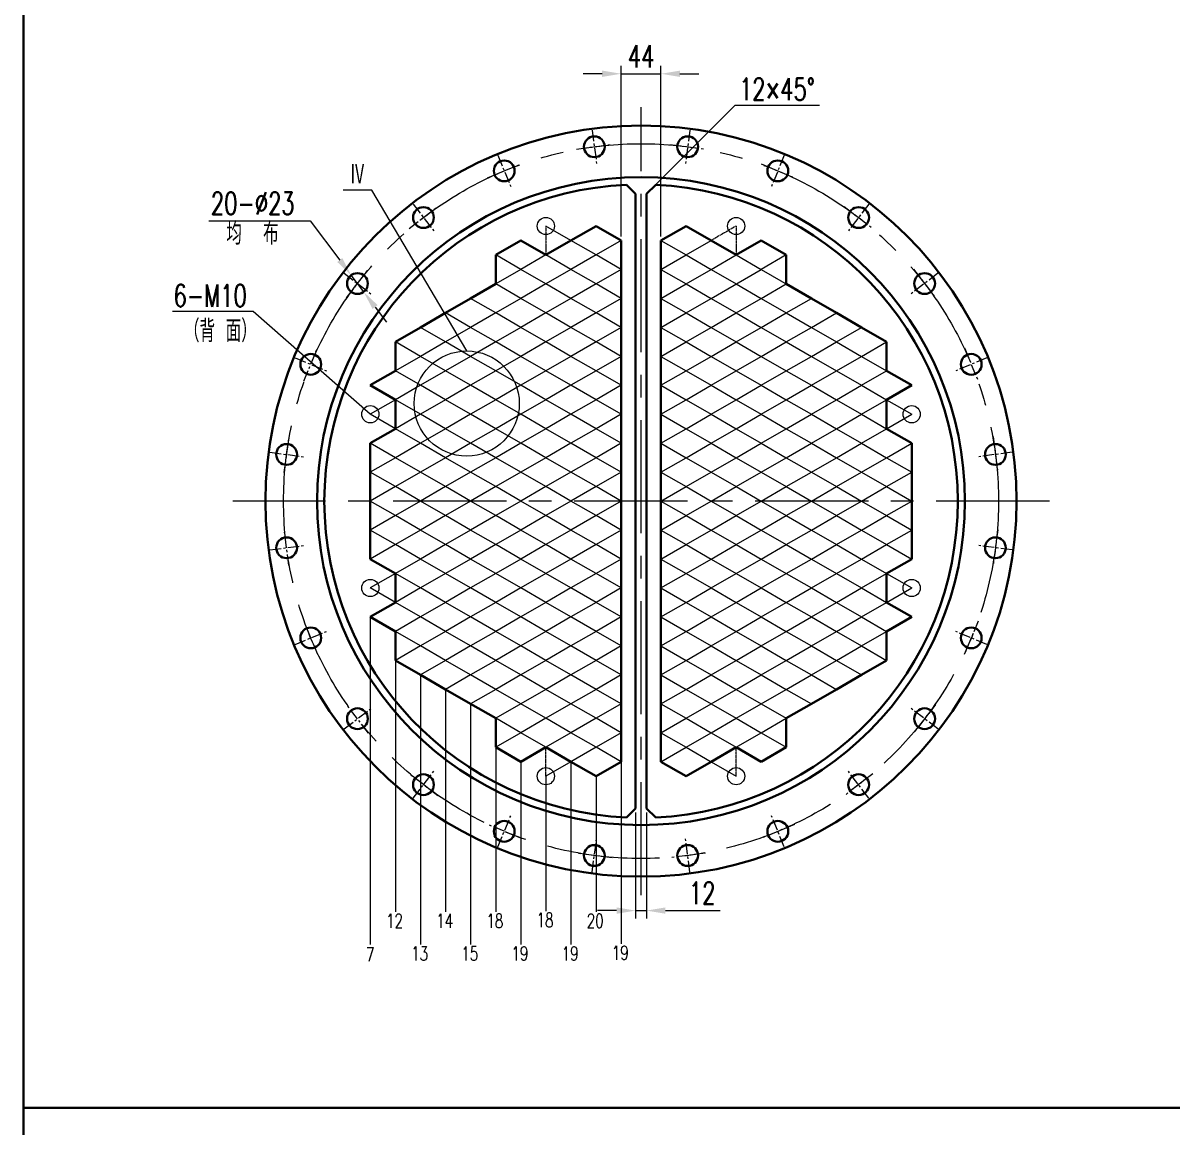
# Model space of a CAD drawing. Header units: millimetres. Extents: x -31412 to -3120, y -19513 to 5955.
# Drawn here: x -21657 to -20386, y -16835 to -15615 of the extents above; entities that cross this region are included whole.
import ezdxf
from ezdxf.enums import TextEntityAlignment as Align

# ---------------------------------------------------------------- set-up
doc = ezdxf.new("R2010")
doc.units = ezdxf.units.MM
doc.linetypes.add('CENTER', pattern=[2, 1.25, -0.25, 0.25, -0.25])
for name, color, linetype in [('CEN', 1, 'CENTER'), ('DIM', 4, 'Continuous'), ('THN', 1, 'Continuous')]:
    doc.layers.add(name, color=color, linetype=linetype)
for name, color, linetype, lineweight in [('文字层', 40, 'Continuous', 20), ('细线', 11, 'Continuous', 25), ('细线层', 11, 'Continuous', 25), ('边框+粗实线层', 2, 'Continuous', 40)]:
    doc.layers.add(name, color=color, linetype=linetype, lineweight=lineweight)
doc.styles.add('hztxt-0.8', font='romans.shx', dxfattribs={"width": 0.7, "bigfont": 'hztxt.shx'})
doc.dimstyles.new('装配图', dxfattribs={"dimscale": 7, "dimtxt": 3.5, "dimasz": 3, "dimexe": 1.25, "dimexo": 0.625, "dimgap": 1, "dimtad": 1, "dimdsep": 46, "dimtxsty": 'hztxt-0.8', "dimcen": 2.5, "dimadec": 0, "dimazin": 0, "dimtfac": 1, "dimtmove": 0, "dimatfit": 3, "dimfxl": 0, "dimarcsym": 0})

# ---------------------------------------------------------------- blocks, each defined once
blk = doc.blocks.new('*D114')
at = {"layer": 'Defpoints', "color": 0}
for p in [(-20979.7, -16483.2), (-20967.7, -16483.2), (-20967.7, -16596.1)]:
    blk.add_point(p, dxfattribs=at)
at = {"layer": '细线层', "color": 0, "lineweight": -2}
for p, q in [((-20979.7, -16487.6), (-20979.7, -16604.8)), ((-20967.7, -16487.6), (-20967.7, -16604.8)), ((-21000.7, -16596.1), (-21021.7, -16596.1)), ((-20979.7, -16596.1), (-20967.7, -16596.1)), ((-20946.7, -16596.1), (-20886.4, -16596.1))]:
    blk.add_line(p, q, dxfattribs=at)
at = {"layer": '细线层', "color": 0}
for points in [[(-21000.7, -16592.6), (-21000.7, -16599.6), (-20979.7, -16596.1)], [(-20946.7, -16592.6), (-20946.7, -16599.6), (-20967.7, -16596.1)]]:
    blk.add_solid(points, dxfattribs=at)
at = {"layer": '细线层', "color": 0, "insert": (-20906.1, -16576.8), "char_height": 24.5, "attachment_point": 5, "style": 'hztxt-0.8'}
blk.add_mtext('12', dxfattribs=at)
blk = doc.blocks.new('*D115')
at = {"layer": 'Defpoints', "color": 0}
for p in [(-20951.7, -15671.3), (-20995.7, -15855.6), (-20951.7, -15855.6)]:
    blk.add_point(p, dxfattribs=at)
at = {"layer": '细线层', "color": 0, "lineweight": -2}
for p, q in [((-20995.7, -15851.2), (-20995.7, -15662.6)), ((-20951.7, -15851.2), (-20951.7, -15662.6)), ((-21016.7, -15671.3), (-21037.7, -15671.3)), ((-20995.7, -15671.3), (-20951.7, -15671.3)), ((-20930.7, -15671.3), (-20909.7, -15671.3))]:
    blk.add_line(p, q, dxfattribs=at)
at = {"layer": '细线层', "color": 0}
for points in [[(-21016.7, -15667.8), (-21016.7, -15674.8), (-20995.7, -15671.3)], [(-20930.7, -15667.8), (-20930.7, -15674.8), (-20951.7, -15671.3)]]:
    blk.add_solid(points, dxfattribs=at)
at = {"layer": '细线层', "color": 0, "insert": (-20973.7, -15652.1), "char_height": 24.5, "attachment_point": 5, "style": 'hztxt-0.8'}
blk.add_mtext('44', dxfattribs=at)
blk = doc.blocks.new('*D116')
at = {"layer": 'Defpoints', "color": 0}
for p in [(-21294, -15893.9), (-21280.2, -15912.3)]:
    blk.add_point(p, dxfattribs=at)
at = {"layer": '细线层', "color": 0, "lineweight": -2}
for p, q in [((-21451.4, -15833.8), (-21339.3, -15833.8)), ((-21339.3, -15833.8), (-21306.6, -15877.2)), ((-21280.2, -15912.3), (-21294, -15893.9)), ((-21267.6, -15929.1), (-21254.9, -15945.9))]:
    blk.add_line(p, q, dxfattribs=at)
at = {"layer": '细线层', "color": 0}
for points in [[(-21303.8, -15875), (-21309.4, -15879.3), (-21294, -15893.9)], [(-21264.8, -15927), (-21270.4, -15931.2), (-21280.2, -15912.3)]]:
    blk.add_solid(points, dxfattribs=at)
at = {"layer": '细线层', "color": 0, "insert": (-21402.8, -15814.5), "char_height": 24.5, "attachment_point": 5, "style": 'hztxt-0.8'}
blk.add_mtext('20-∅23', dxfattribs=at)

msp = doc.modelspace()

# ---------------------------------------------------------------- linework, layer by layer
at = {"layer": 'CEN', "ltscale": 100}
for p, q in [((-20973.729, -16579.028), (-20973.729, -15708.138)), ((-20522.521, -16143.583), (-21424.938, -16143.583))]:
    msp.add_line(p, q, dxfattribs=at)
at = {"layer": 'CEN', "ltscale": 10}
for p, q in [((-21027.719, -15733.494), (-21022.856, -15770.431)), ((-20919.74, -15733.494), (-20924.603, -15770.431)), ((-21045.051, -15754.564), (-21005.523, -15749.361)), ((-20941.935, -15749.361), (-20902.408, -15754.564)), ((-21132.018, -15761.441), (-21117.761, -15795.861)), ((-20815.441, -15761.441), (-20829.698, -15795.861)), ((-21143.306, -15786.279), (-21106.472, -15771.022)), ((-20840.986, -15771.022), (-20804.153, -15786.279)), ((-21230.005, -15842.344), (-21198.375, -15818.074)), ((-21225.53, -15815.43), (-21202.85, -15844.987)), ((-20749.083, -15818.074), (-20717.454, -15842.344)), ((-20721.928, -15815.43), (-20744.609, -15844.987)), ((-21301.882, -15891.782), (-21272.325, -15914.463)), ((-21299.239, -15918.937), (-21274.969, -15887.308)), ((-20645.576, -15891.782), (-20675.133, -15914.463)), ((-20672.49, -15887.308), (-20648.22, -15918.937)), ((-21346.29, -16010.84), (-21331.033, -15974.007)), ((-20616.425, -15974.007), (-20601.168, -16010.84)), ((-21355.872, -15985.295), (-21321.452, -15999.552)), ((-20591.587, -15985.295), (-20626.007, -15999.552)), ((-21367.952, -16111.789), (-21362.748, -16072.262)), ((-20584.71, -16072.262), (-20579.507, -16111.789)), ((-21383.819, -16089.594), (-21346.881, -16094.457)), ((-20563.64, -16089.594), (-20600.577, -16094.457)), ((-21362.748, -16214.905), (-21367.952, -16175.378)), ((-20579.507, -16175.378), (-20584.71, -16214.905)), ((-21383.819, -16197.573), (-21346.881, -16192.71)), ((-20563.64, -16197.573), (-20600.577, -16192.71)), ((-21331.033, -16313.16), (-21346.29, -16276.326)), ((-20601.168, -16276.326), (-20616.425, -16313.16)), ((-21355.872, -16301.872), (-21321.452, -16287.615)), ((-20591.587, -16301.872), (-20626.007, -16287.615)), ((-21301.882, -16395.384), (-21272.325, -16372.704)), ((-21274.969, -16399.859), (-21299.239, -16368.229)), ((-20645.576, -16395.384), (-20675.133, -16372.704)), ((-20648.22, -16368.229), (-20672.49, -16399.859)), ((-21225.53, -16471.736), (-21202.85, -16442.179)), ((-20721.928, -16471.736), (-20744.609, -16442.179)), ((-21198.375, -16469.093), (-21230.005, -16444.823)), ((-20717.454, -16444.823), (-20749.083, -16469.093)), ((-21132.018, -16525.726), (-21117.761, -16491.306)), ((-20815.441, -16525.726), (-20829.698, -16491.306)), ((-21106.472, -16516.144), (-21143.306, -16500.887)), ((-20804.153, -16500.887), (-20840.986, -16516.144)), ((-21027.719, -16553.673), (-21022.856, -16516.735)), ((-20919.74, -16553.673), (-20924.603, -16516.735)), ((-21005.523, -16537.806), (-21045.051, -16532.602)), ((-20902.408, -16532.602), (-20941.935, -16537.806))]:
    msp.add_line(p, q, dxfattribs=at)
at = {"layer": 'CEN'}
for p, q in [((-21078.868, -15839.583), (-21078.868, -15871.583)), ((-20868.591, -15839.583), (-20896.304, -15855.583)), ((-20868.591, -15839.583), (-20868.591, -15871.583)), ((-21078.868, -16447.583), (-21078.868, -16415.583)), ((-20868.591, -16447.583), (-20868.591, -16415.583))]:
    msp.add_line(p, q, dxfattribs=at)
at = {"layer": 'CEN', "ltscale": 100}
msp.add_circle((-20973.729, -16143.583), 395, dxfattribs=at)
at = {"layer": 'DIM'}
for p, q in [((-21272.857, -16271.583), (-21272.857, -16633.519)), ((-21245.145, -16319.583), (-21245.145, -16597.512)), ((-21217.432, -16335.583), (-21217.432, -16633.519)), ((-21189.719, -16351.583), (-21189.719, -16597.512)), ((-21162.006, -16367.583), (-21162.006, -16633.519)), ((-21134.293, -16415.583), (-21134.293, -16597.512)), ((-20995.729, -16425.356), (-20995.729, -16632.816)), ((-21106.58, -16431.583), (-21106.58, -16633.519)), ((-21051.155, -16431.583), (-21051.155, -16633.519)), ((-21078.868, -16447.583), (-21078.868, -16596.566)), ((-21023.442, -16447.583), (-21023.442, -16597.512))]:
    msp.add_line(p, q, dxfattribs=at)
at = {"layer": 'THN'}
for p, q in [((-21051.155, -15855.583), (-21078.868, -15839.583)), ((-21078.868, -15871.583), (-21106.58, -15855.583)), ((-21051.155, -15855.583), (-21078.868, -15871.583)), ((-21023.442, -15871.583), (-21051.155, -15855.583)), ((-20995.729, -15855.583), (-21023.442, -15871.583)), ((-20951.729, -15855.583), (-20924.016, -15871.583)), ((-20924.016, -15871.583), (-20896.304, -15855.583)), ((-20896.304, -15855.583), (-20868.591, -15871.583)), ((-20868.591, -15871.583), (-20840.878, -15855.583)), ((-21106.58, -15887.583), (-21134.293, -15871.583)), ((-21078.868, -15871.583), (-21106.58, -15887.583)), ((-21051.155, -15887.583), (-21078.868, -15871.583)), ((-21023.442, -15871.583), (-21051.155, -15887.583)), ((-20995.729, -15887.583), (-21023.442, -15871.583)), ((-20951.729, -15887.583), (-20924.016, -15871.583)), ((-20924.016, -15871.583), (-20896.304, -15887.583)), ((-20896.304, -15887.583), (-20868.591, -15871.583)), ((-20868.591, -15871.583), (-20840.878, -15887.583)), ((-20813.165, -15871.583), (-20840.878, -15887.583)), ((-21106.58, -15887.583), (-21134.293, -15903.583)), ((-21078.868, -15903.583), (-21106.58, -15887.583)), ((-21051.155, -15887.583), (-21078.868, -15903.583)), ((-21023.442, -15903.583), (-21051.155, -15887.583)), ((-20995.729, -15887.583), (-21023.442, -15903.583)), ((-20951.729, -15887.583), (-20924.016, -15903.583)), ((-20924.016, -15903.583), (-20896.304, -15887.583)), ((-20896.304, -15919.583), (-20840.878, -15887.583)), ((-20896.304, -15887.583), (-20868.591, -15903.583)), ((-20840.878, -15887.583), (-20785.452, -15919.583)), ((-21134.293, -15903.583), (-21162.006, -15919.583)), ((-21106.58, -15919.583), (-21134.293, -15903.583)), ((-21078.868, -15903.583), (-21106.58, -15919.583)), ((-21051.155, -15919.583), (-21078.868, -15903.583)), ((-21023.442, -15903.583), (-21051.155, -15919.583)), ((-20995.729, -15919.583), (-21023.442, -15903.583)), ((-20951.729, -15919.583), (-20924.016, -15903.583)), ((-20924.016, -15903.583), (-20896.304, -15919.583)), ((-20868.591, -15903.583), (-20840.878, -15919.583)), ((-20840.878, -15919.583), (-20813.165, -15903.583)), ((-21134.293, -15935.583), (-21162.006, -15919.583)), ((-21106.58, -15919.583), (-21134.293, -15935.583)), ((-21078.868, -15935.583), (-21106.58, -15919.583)), ((-21051.155, -15919.583), (-21078.868, -15935.583)), ((-21023.442, -15935.583), (-21051.155, -15919.583)), ((-20995.729, -15919.583), (-21023.442, -15935.583)), ((-20951.729, -15919.583), (-20924.016, -15935.583)), ((-20924.016, -15935.583), (-20896.304, -15919.583)), ((-20896.304, -15919.583), (-20868.591, -15935.583)), ((-20868.591, -15935.583), (-20840.878, -15919.583)), ((-20840.878, -15919.583), (-20813.165, -15935.583)), ((-20813.165, -15935.583), (-20785.452, -15919.583)), ((-21162.006, -15951.583), (-21189.719, -15935.583)), ((-21134.293, -15935.583), (-21162.006, -15951.583)), ((-21106.58, -15951.583), (-21134.293, -15935.583)), ((-21078.868, -15935.583), (-21106.58, -15951.583)), ((-21051.155, -15951.583), (-21078.868, -15935.583)), ((-21023.442, -15935.583), (-21051.155, -15951.583)), ((-20995.729, -15951.583), (-21023.442, -15935.583)), ((-20951.729, -15951.583), (-20924.016, -15935.583)), ((-20924.016, -15935.583), (-20896.304, -15951.583)), ((-20896.304, -15951.583), (-20868.591, -15935.583)), ((-20868.591, -15935.583), (-20840.878, -15951.583)), ((-20840.878, -15951.583), (-20813.165, -15935.583)), ((-20813.165, -15935.583), (-20785.452, -15951.583)), ((-20785.452, -15951.583), (-20757.74, -15935.583)), ((-21189.719, -15967.583), (-21217.432, -15951.583)), ((-21162.006, -15951.583), (-21189.719, -15967.583)), ((-21134.293, -15967.583), (-21162.006, -15951.583)), ((-21106.58, -15951.583), (-21134.293, -15967.583)), ((-21078.868, -15967.583), (-21106.58, -15951.583)), ((-21051.155, -15951.583), (-21078.868, -15967.583)), ((-21023.442, -15967.583), (-21051.155, -15951.583)), ((-20995.729, -15951.583), (-21023.442, -15967.583)), ((-20951.729, -15951.583), (-20924.016, -15967.583)), ((-20924.016, -15967.583), (-20896.304, -15951.583)), ((-20896.304, -15951.583), (-20868.591, -15967.583)), ((-20868.591, -15967.583), (-20840.878, -15951.583)), ((-20840.878, -15951.583), (-20813.165, -15967.583)), ((-20813.165, -15967.583), (-20785.452, -15951.583)), ((-20785.452, -15951.583), (-20757.74, -15967.583)), ((-20757.74, -15967.583), (-20730.027, -15951.583)), ((-21217.432, -15983.583), (-21245.145, -15967.583)), ((-21189.719, -15967.583), (-21217.432, -15983.583)), ((-21162.006, -15983.583), (-21189.719, -15967.583)), ((-21134.293, -15967.583), (-21162.006, -15983.583)), ((-21106.58, -15983.583), (-21134.293, -15967.583)), ((-21078.868, -15967.583), (-21106.58, -15983.583)), ((-21051.155, -15983.583), (-21078.868, -15967.583)), ((-21023.442, -15967.583), (-21051.155, -15983.583)), ((-20995.729, -15983.583), (-21023.442, -15967.583)), ((-20951.729, -15983.583), (-20924.016, -15967.583)), ((-20924.016, -15967.583), (-20896.304, -15983.583)), ((-20896.304, -15983.583), (-20868.591, -15967.583)), ((-20868.591, -15967.583), (-20840.878, -15983.583)), ((-20840.878, -15983.583), (-20813.165, -15967.583)), ((-20813.165, -15967.583), (-20785.452, -15983.583)), ((-20785.452, -15983.583), (-20757.74, -15967.583)), ((-20757.74, -15967.583), (-20730.027, -15983.583)), ((-20730.027, -15983.583), (-20702.314, -15967.583)), ((-21217.432, -15983.583), (-21245.145, -15999.583)), ((-21189.719, -15999.583), (-21217.432, -15983.583)), ((-21162.006, -15983.583), (-21189.719, -15999.583)), ((-21134.293, -15999.583), (-21162.006, -15983.583)), ((-21106.58, -15983.583), (-21134.293, -15999.583)), ((-21078.868, -15999.583), (-21106.58, -15983.583)), ((-21051.155, -15983.583), (-21078.868, -15999.583)), ((-21023.442, -15999.583), (-21051.155, -15983.583)), ((-20995.729, -15983.583), (-21023.442, -15999.583)), ((-20951.729, -15983.583), (-20924.016, -15999.583)), ((-20924.016, -15999.583), (-20896.304, -15983.583)), ((-20896.304, -15983.583), (-20868.591, -15999.583)), ((-20868.591, -15999.583), (-20840.878, -15983.583)), ((-20840.878, -15983.583), (-20813.165, -15999.583)), ((-20813.165, -15999.583), (-20785.452, -15983.583)), ((-20785.452, -15983.583), (-20757.74, -15999.583)), ((-20757.74, -15999.583), (-20730.027, -15983.583)), ((-20730.027, -15983.583), (-20702.314, -15999.583)), ((-21217.432, -16015.583), (-21245.145, -15999.583)), ((-21189.719, -15999.583), (-21217.432, -16015.583)), ((-21162.006, -16015.583), (-21189.719, -15999.583)), ((-21134.293, -15999.583), (-21162.006, -16015.583)), ((-21106.58, -16015.583), (-21134.293, -15999.583)), ((-21078.868, -15999.583), (-21106.58, -16015.583)), ((-21051.155, -16015.583), (-21078.868, -15999.583)), ((-21023.442, -15999.583), (-21051.155, -16015.583)), ((-20995.729, -16015.583), (-21023.442, -15999.583)), ((-20951.729, -16015.583), (-20924.016, -15999.583)), ((-20924.016, -15999.583), (-20896.304, -16015.583)), ((-20896.304, -16015.583), (-20868.591, -15999.583)), ((-20868.591, -15999.583), (-20840.878, -16015.583)), ((-20840.878, -16015.583), (-20813.165, -15999.583)), ((-20813.165, -15999.583), (-20785.452, -16015.583)), ((-20785.452, -16015.583), (-20757.74, -15999.583)), ((-20757.74, -15999.583), (-20730.027, -16015.583)), ((-20730.027, -16015.583), (-20702.314, -15999.583)), ((-21217.432, -16015.583), (-21245.145, -16031.583)), ((-21189.719, -16031.583), (-21217.432, -16015.583)), ((-21162.006, -16015.583), (-21189.719, -16031.583)), ((-21134.293, -16031.583), (-21162.006, -16015.583)), ((-21106.58, -16015.583), (-21134.293, -16031.583)), ((-21078.868, -16031.583), (-21106.58, -16015.583)), ((-21051.155, -16015.583), (-21078.868, -16031.583)), ((-21023.442, -16031.583), (-21051.155, -16015.583)), ((-20995.729, -16015.583), (-21023.442, -16031.583)), ((-20951.729, -16015.583), (-20924.016, -16031.583)), ((-20924.016, -16031.583), (-20896.304, -16015.583)), ((-20896.304, -16015.583), (-20868.591, -16031.583)), ((-20868.591, -16031.583), (-20840.878, -16015.583)), ((-20840.878, -16015.583), (-20813.165, -16031.583)), ((-20813.165, -16031.583), (-20785.452, -16015.583)), ((-20785.452, -16015.583), (-20757.74, -16031.583)), ((-20757.74, -16031.583), (-20730.027, -16015.583)), ((-20730.027, -16015.583), (-20702.314, -16031.583)), ((-21245.145, -16031.583), (-21272.857, -16047.583)), ((-21217.432, -16047.583), (-21245.145, -16031.583)), ((-21189.719, -16031.583), (-21217.432, -16047.583)), ((-21162.006, -16047.583), (-21189.719, -16031.583)), ((-21134.293, -16031.583), (-21162.006, -16047.583)), ((-21106.58, -16047.583), (-21134.293, -16031.583)), ((-21078.868, -16031.583), (-21106.58, -16047.583)), ((-21051.155, -16047.583), (-21078.868, -16031.583)), ((-21023.442, -16031.583), (-21051.155, -16047.583)), ((-20995.729, -16047.583), (-21023.442, -16031.583)), ((-20951.729, -16047.583), (-20924.016, -16031.583)), ((-20924.016, -16031.583), (-20896.304, -16047.583)), ((-20896.304, -16047.583), (-20868.591, -16031.583)), ((-20868.591, -16031.583), (-20840.878, -16047.583)), ((-20840.878, -16047.583), (-20813.165, -16031.583)), ((-20813.165, -16031.583), (-20785.452, -16047.583)), ((-20785.452, -16047.583), (-20757.74, -16031.583)), ((-20757.74, -16031.583), (-20730.027, -16047.583)), ((-20730.027, -16047.583), (-20702.314, -16031.583)), ((-20702.314, -16031.583), (-20674.601, -16047.583)), ((-21245.145, -16063.583), (-21272.857, -16047.583)), ((-21217.432, -16047.583), (-21245.145, -16063.583)), ((-21189.719, -16063.583), (-21217.432, -16047.583)), ((-21162.006, -16047.583), (-21189.719, -16063.583)), ((-21134.293, -16063.583), (-21162.006, -16047.583)), ((-21106.58, -16047.583), (-21134.293, -16063.583)), ((-21078.868, -16063.583), (-21106.58, -16047.583)), ((-21051.155, -16047.583), (-21078.868, -16063.583)), ((-21023.442, -16063.583), (-21051.155, -16047.583)), ((-20995.729, -16047.583), (-21023.442, -16063.583)), ((-20951.729, -16047.583), (-20924.016, -16063.583)), ((-20924.016, -16063.583), (-20896.304, -16047.583)), ((-20896.304, -16047.583), (-20868.591, -16063.583)), ((-20868.591, -16063.583), (-20840.878, -16047.583)), ((-20840.878, -16047.583), (-20813.165, -16063.583)), ((-20813.165, -16063.583), (-20785.452, -16047.583)), ((-20785.452, -16047.583), (-20757.74, -16063.583)), ((-20757.74, -16063.583), (-20730.027, -16047.583)), ((-20730.027, -16047.583), (-20702.314, -16063.583)), ((-20702.314, -16063.583), (-20674.601, -16047.583)), ((-21217.432, -16079.583), (-21245.145, -16063.583)), ((-21189.719, -16063.583), (-21217.432, -16079.583)), ((-21162.006, -16079.583), (-21189.719, -16063.583)), ((-21134.293, -16063.583), (-21162.006, -16079.583)), ((-21106.58, -16079.583), (-21134.293, -16063.583)), ((-21078.868, -16063.583), (-21106.58, -16079.583)), ((-21051.155, -16079.583), (-21078.868, -16063.583)), ((-21023.442, -16063.583), (-21051.155, -16079.583)), ((-20995.729, -16079.583), (-21023.442, -16063.583)), ((-20951.729, -16079.583), (-20924.016, -16063.583)), ((-20924.016, -16063.583), (-20896.304, -16079.583)), ((-20896.304, -16079.583), (-20868.591, -16063.583)), ((-20868.591, -16063.583), (-20840.878, -16079.583)), ((-20840.878, -16079.583), (-20813.165, -16063.583)), ((-20813.165, -16063.583), (-20785.452, -16079.583)), ((-20785.452, -16079.583), (-20757.74, -16063.583)), ((-20757.74, -16063.583), (-20730.027, -16079.583)), ((-20730.027, -16079.583), (-20702.314, -16063.583)), ((-21245.145, -16095.583), (-21272.857, -16079.583)), ((-21217.432, -16079.583), (-21245.145, -16095.583)), ((-21189.719, -16095.583), (-21217.432, -16079.583)), ((-21162.006, -16079.583), (-21189.719, -16095.583)), ((-21134.293, -16095.583), (-21162.006, -16079.583)), ((-21106.58, -16079.583), (-21134.293, -16095.583)), ((-21078.868, -16095.583), (-21106.58, -16079.583)), ((-21051.155, -16079.583), (-21078.868, -16095.583)), ((-21023.442, -16095.583), (-21051.155, -16079.583)), ((-20995.729, -16079.583), (-21023.442, -16095.583)), ((-20951.729, -16079.583), (-20924.016, -16095.583)), ((-20924.016, -16095.583), (-20896.304, -16079.583)), ((-20896.304, -16079.583), (-20868.591, -16095.583)), ((-20868.591, -16095.583), (-20840.878, -16079.583)), ((-20840.878, -16079.583), (-20813.165, -16095.583)), ((-20813.165, -16095.583), (-20785.452, -16079.583)), ((-20785.452, -16079.583), (-20757.74, -16095.583)), ((-20757.74, -16095.583), (-20730.027, -16079.583)), ((-20730.027, -16079.583), (-20702.314, -16095.583)), ((-20702.314, -16095.583), (-20674.601, -16079.583)), ((-21245.145, -16095.583), (-21272.857, -16111.583)), ((-21217.432, -16111.583), (-21245.145, -16095.583)), ((-21189.719, -16095.583), (-21217.432, -16111.583)), ((-21162.006, -16111.583), (-21189.719, -16095.583)), ((-21134.293, -16095.583), (-21162.006, -16111.583)), ((-21106.58, -16111.583), (-21134.293, -16095.583)), ((-21078.868, -16095.583), (-21106.58, -16111.583)), ((-21051.155, -16111.583), (-21078.868, -16095.583)), ((-21023.442, -16095.583), (-21051.155, -16111.583)), ((-20995.729, -16111.583), (-21023.442, -16095.583)), ((-20951.729, -16111.583), (-20924.016, -16095.583)), ((-20924.016, -16095.583), (-20896.304, -16111.583)), ((-20896.304, -16111.583), (-20868.591, -16095.583)), ((-20868.591, -16095.583), (-20840.878, -16111.583)), ((-20840.878, -16111.583), (-20813.165, -16095.583)), ((-20813.165, -16095.583), (-20785.452, -16111.583)), ((-20785.452, -16111.583), (-20757.74, -16095.583)), ((-20757.74, -16095.583), (-20730.027, -16111.583)), ((-20730.027, -16111.583), (-20702.314, -16095.583)), ((-20702.314, -16095.583), (-20674.601, -16111.583)), ((-21245.145, -16127.583), (-21272.857, -16111.583)), ((-21217.432, -16111.583), (-21245.145, -16127.583)), ((-21189.719, -16127.583), (-21217.432, -16111.583)), ((-21162.006, -16111.583), (-21189.719, -16127.583)), ((-21134.293, -16127.583), (-21162.006, -16111.583)), ((-21106.58, -16111.583), (-21134.293, -16127.583)), ((-21078.868, -16127.583), (-21106.58, -16111.583)), ((-21051.155, -16111.583), (-21078.868, -16127.583)), ((-21023.442, -16127.583), (-21051.155, -16111.583)), ((-20995.729, -16111.583), (-21023.442, -16127.583)), ((-20951.729, -16111.583), (-20924.016, -16127.583)), ((-20924.016, -16127.583), (-20896.304, -16111.583)), ((-20896.304, -16111.583), (-20868.591, -16127.583)), ((-20868.591, -16127.583), (-20840.878, -16111.583)), ((-20840.878, -16111.583), (-20813.165, -16127.583)), ((-20813.165, -16127.583), (-20785.452, -16111.583)), ((-20785.452, -16111.583), (-20757.74, -16127.583)), ((-20757.74, -16127.583), (-20730.027, -16111.583)), ((-20730.027, -16111.583), (-20702.314, -16127.583)), ((-20702.314, -16127.583), (-20674.601, -16111.583)), ((-21245.145, -16127.583), (-21272.857, -16143.583)), ((-21217.432, -16143.583), (-21245.145, -16127.583)), ((-21189.719, -16127.583), (-21217.432, -16143.583)), ((-21162.006, -16143.583), (-21189.719, -16127.583)), ((-21134.293, -16127.583), (-21162.006, -16143.583)), ((-21106.58, -16143.583), (-21134.293, -16127.583)), ((-21078.868, -16127.583), (-21106.58, -16143.583)), ((-21051.155, -16143.583), (-21078.868, -16127.583)), ((-21023.442, -16127.583), (-21051.155, -16143.583)), ((-20995.729, -16143.583), (-21023.442, -16127.583)), ((-20951.729, -16143.583), (-20924.016, -16127.583)), ((-20924.016, -16127.583), (-20896.304, -16143.583)), ((-20896.304, -16143.583), (-20868.591, -16127.583)), ((-20868.591, -16127.583), (-20840.878, -16143.583)), ((-20840.878, -16143.583), (-20813.165, -16127.583)), ((-20813.165, -16127.583), (-20785.452, -16143.583)), ((-20785.452, -16143.583), (-20757.74, -16127.583)), ((-20757.74, -16127.583), (-20730.027, -16143.583)), ((-20730.027, -16143.583), (-20702.314, -16127.583)), ((-20702.314, -16127.583), (-20674.601, -16143.583)), ((-21245.145, -16159.583), (-21272.857, -16143.583)), ((-21217.432, -16143.583), (-21245.145, -16159.583)), ((-21189.719, -16159.583), (-21217.432, -16143.583)), ((-21162.006, -16143.583), (-21189.719, -16159.583)), ((-21134.293, -16159.583), (-21162.006, -16143.583)), ((-21106.58, -16143.583), (-21134.293, -16159.583)), ((-21078.868, -16159.583), (-21106.58, -16143.583)), ((-21051.155, -16143.583), (-21078.868, -16159.583)), ((-21023.442, -16159.583), (-21051.155, -16143.583)), ((-20995.729, -16143.583), (-21023.442, -16159.583)), ((-20951.729, -16143.583), (-20924.016, -16159.583)), ((-20924.016, -16159.583), (-20896.304, -16143.583)), ((-20896.304, -16143.583), (-20868.591, -16159.583)), ((-20868.591, -16159.583), (-20840.878, -16143.583)), ((-20840.878, -16143.583), (-20813.165, -16159.583)), ((-20813.165, -16159.583), (-20785.452, -16143.583)), ((-20785.452, -16143.583), (-20757.74, -16159.583)), ((-20757.74, -16159.583), (-20730.027, -16143.583)), ((-20730.027, -16143.583), (-20702.314, -16159.583)), ((-20702.314, -16159.583), (-20674.601, -16143.583)), ((-21245.145, -16159.583), (-21272.857, -16175.583)), ((-21217.432, -16175.583), (-21245.145, -16159.583)), ((-21189.719, -16159.583), (-21217.432, -16175.583)), ((-21162.006, -16175.583), (-21189.719, -16159.583)), ((-21134.293, -16159.583), (-21162.006, -16175.583)), ((-21106.58, -16175.583), (-21134.293, -16159.583)), ((-21078.868, -16159.583), (-21106.58, -16175.583)), ((-21051.155, -16175.583), (-21078.868, -16159.583)), ((-21023.442, -16159.583), (-21051.155, -16175.583)), ((-20995.729, -16175.583), (-21023.442, -16159.583)), ((-20951.729, -16175.583), (-20924.016, -16159.583)), ((-20924.016, -16159.583), (-20896.304, -16175.583)), ((-20896.304, -16175.583), (-20868.591, -16159.583)), ((-20868.591, -16159.583), (-20840.878, -16175.583)), ((-20840.878, -16175.583), (-20813.165, -16159.583)), ((-20813.165, -16159.583), (-20785.452, -16175.583)), ((-20785.452, -16175.583), (-20757.74, -16159.583)), ((-20757.74, -16159.583), (-20730.027, -16175.583)), ((-20730.027, -16175.583), (-20702.314, -16159.583)), ((-20702.314, -16159.583), (-20674.601, -16175.583)), ((-21245.145, -16191.583), (-21272.857, -16175.583)), ((-21217.432, -16175.583), (-21245.145, -16191.583)), ((-21189.719, -16191.583), (-21217.432, -16175.583)), ((-21162.006, -16175.583), (-21189.719, -16191.583)), ((-21134.293, -16191.583), (-21162.006, -16175.583)), ((-21106.58, -16175.583), (-21134.293, -16191.583)), ((-21078.868, -16191.583), (-21106.58, -16175.583)), ((-21051.155, -16175.583), (-21078.868, -16191.583)), ((-21023.442, -16191.583), (-21051.155, -16175.583)), ((-20995.729, -16175.583), (-21023.442, -16191.583)), ((-20951.729, -16175.583), (-20924.016, -16191.583)), ((-20924.016, -16191.583), (-20896.304, -16175.583)), ((-20896.304, -16175.583), (-20868.591, -16191.583)), ((-20868.591, -16191.583), (-20840.878, -16175.583)), ((-20840.878, -16175.583), (-20813.165, -16191.583)), ((-20813.165, -16191.583), (-20785.452, -16175.583)), ((-20785.452, -16175.583), (-20757.74, -16191.583)), ((-20757.74, -16191.583), (-20730.027, -16175.583)), ((-20730.027, -16175.583), (-20702.314, -16191.583)), ((-20702.314, -16191.583), (-20674.601, -16175.583)), ((-21245.145, -16191.583), (-21272.857, -16207.583)), ((-21217.432, -16207.583), (-21245.145, -16191.583)), ((-21189.719, -16191.583), (-21217.432, -16207.583)), ((-21162.006, -16207.583), (-21189.719, -16191.583)), ((-21134.293, -16191.583), (-21162.006, -16207.583)), ((-21106.58, -16207.583), (-21134.293, -16191.583)), ((-21078.868, -16191.583), (-21106.58, -16207.583)), ((-21051.155, -16207.583), (-21078.868, -16191.583)), ((-21023.442, -16191.583), (-21051.155, -16207.583)), ((-20995.729, -16207.583), (-21023.442, -16191.583)), ((-20951.729, -16207.583), (-20924.016, -16191.583)), ((-20924.016, -16191.583), (-20896.304, -16207.583)), ((-20896.304, -16207.583), (-20868.591, -16191.583)), ((-20868.591, -16191.583), (-20840.878, -16207.583)), ((-20840.878, -16207.583), (-20813.165, -16191.583)), ((-20813.165, -16191.583), (-20785.452, -16207.583)), ((-20785.452, -16207.583), (-20757.74, -16191.583)), ((-20757.74, -16191.583), (-20730.027, -16207.583)), ((-20730.027, -16207.583), (-20702.314, -16191.583)), ((-20702.314, -16191.583), (-20674.601, -16207.583)), ((-21217.432, -16207.583), (-21245.145, -16223.583)), ((-21189.719, -16223.583), (-21217.432, -16207.583)), ((-21162.006, -16207.583), (-21189.719, -16223.583)), ((-21134.293, -16223.583), (-21162.006, -16207.583)), ((-21106.58, -16207.583), (-21134.293, -16223.583)), ((-21078.868, -16223.583), (-21106.58, -16207.583)), ((-21051.155, -16207.583), (-21078.868, -16223.583)), ((-21023.442, -16223.583), (-21051.155, -16207.583)), ((-20995.729, -16207.583), (-21023.442, -16223.583)), ((-20951.729, -16207.583), (-20924.016, -16223.583)), ((-20924.016, -16223.583), (-20896.304, -16207.583)), ((-20896.304, -16207.583), (-20868.591, -16223.583)), ((-20868.591, -16223.583), (-20840.878, -16207.583)), ((-20840.878, -16207.583), (-20813.165, -16223.583)), ((-20813.165, -16223.583), (-20785.452, -16207.583)), ((-20785.452, -16207.583), (-20757.74, -16223.583)), ((-20757.74, -16223.583), (-20730.027, -16207.583)), ((-20730.027, -16207.583), (-20702.314, -16223.583)), ((-21245.145, -16223.583), (-21272.857, -16239.583)), ((-21217.432, -16239.583), (-21245.145, -16223.583)), ((-21189.719, -16223.583), (-21217.432, -16239.583)), ((-21162.006, -16239.583), (-21189.719, -16223.583)), ((-21134.293, -16223.583), (-21162.006, -16239.583)), ((-21106.58, -16239.583), (-21134.293, -16223.583)), ((-21078.868, -16223.583), (-21106.58, -16239.583)), ((-21051.155, -16239.583), (-21078.868, -16223.583)), ((-21023.442, -16223.583), (-21051.155, -16239.583)), ((-20995.729, -16239.583), (-21023.442, -16223.583)), ((-20951.729, -16239.583), (-20924.016, -16223.583)), ((-20924.016, -16223.583), (-20896.304, -16239.583)), ((-20896.304, -16239.583), (-20868.591, -16223.583)), ((-20868.591, -16223.583), (-20840.878, -16239.583)), ((-20840.878, -16239.583), (-20813.165, -16223.583)), ((-20813.165, -16223.583), (-20785.452, -16239.583)), ((-20785.452, -16239.583), (-20757.74, -16223.583)), ((-20757.74, -16223.583), (-20730.027, -16239.583)), ((-20730.027, -16239.583), (-20702.314, -16223.583)), ((-20702.314, -16223.583), (-20674.601, -16239.583)), ((-21245.145, -16255.583), (-21272.857, -16239.583)), ((-21217.432, -16239.583), (-21245.145, -16255.583)), ((-21189.719, -16255.583), (-21217.432, -16239.583)), ((-21162.006, -16239.583), (-21189.719, -16255.583)), ((-21134.293, -16255.583), (-21162.006, -16239.583)), ((-21106.58, -16239.583), (-21134.293, -16255.583)), ((-21078.868, -16255.583), (-21106.58, -16239.583)), ((-21051.155, -16239.583), (-21078.868, -16255.583)), ((-21023.442, -16255.583), (-21051.155, -16239.583)), ((-20995.729, -16239.583), (-21023.442, -16255.583)), ((-20951.729, -16239.583), (-20924.016, -16255.583)), ((-20924.016, -16255.583), (-20896.304, -16239.583)), ((-20896.304, -16239.583), (-20868.591, -16255.583)), ((-20868.591, -16255.583), (-20840.878, -16239.583)), ((-20840.878, -16239.583), (-20813.165, -16255.583)), ((-20813.165, -16255.583), (-20785.452, -16239.583)), ((-20785.452, -16239.583), (-20757.74, -16255.583)), ((-20757.74, -16255.583), (-20730.027, -16239.583)), ((-20730.027, -16239.583), (-20702.314, -16255.583)), ((-20702.314, -16255.583), (-20674.601, -16239.583)), ((-21217.432, -16271.583), (-21245.145, -16255.583)), ((-21189.719, -16255.583), (-21217.432, -16271.583)), ((-21162.006, -16271.583), (-21189.719, -16255.583)), ((-21134.293, -16255.583), (-21162.006, -16271.583)), ((-21106.58, -16271.583), (-21134.293, -16255.583)), ((-21078.868, -16255.583), (-21106.58, -16271.583)), ((-21051.155, -16271.583), (-21078.868, -16255.583)), ((-21023.442, -16255.583), (-21051.155, -16271.583)), ((-20995.729, -16271.583), (-21023.442, -16255.583)), ((-20951.729, -16271.583), (-20924.016, -16255.583)), ((-20924.016, -16255.583), (-20896.304, -16271.583)), ((-20896.304, -16271.583), (-20868.591, -16255.583)), ((-20868.591, -16255.583), (-20840.878, -16271.583)), ((-20840.878, -16271.583), (-20813.165, -16255.583)), ((-20813.165, -16255.583), (-20785.452, -16271.583)), ((-20785.452, -16271.583), (-20757.74, -16255.583)), ((-20757.74, -16255.583), (-20730.027, -16271.583)), ((-20730.027, -16271.583), (-20702.314, -16255.583)), ((-21217.432, -16271.583), (-21245.145, -16287.583)), ((-21189.719, -16287.583), (-21217.432, -16271.583)), ((-21162.006, -16271.583), (-21189.719, -16287.583)), ((-21134.293, -16287.583), (-21162.006, -16271.583)), ((-21106.58, -16271.583), (-21134.293, -16287.583)), ((-21078.868, -16287.583), (-21106.58, -16271.583)), ((-21051.155, -16271.583), (-21078.868, -16287.583)), ((-21023.442, -16287.583), (-21051.155, -16271.583)), ((-20995.729, -16271.583), (-21023.442, -16287.583)), ((-20951.729, -16271.583), (-20924.016, -16287.583)), ((-20924.016, -16287.583), (-20896.304, -16271.583)), ((-20896.304, -16271.583), (-20868.591, -16287.583)), ((-20868.591, -16287.583), (-20840.878, -16271.583)), ((-20840.878, -16271.583), (-20813.165, -16287.583)), ((-20813.165, -16287.583), (-20785.452, -16271.583)), ((-20785.452, -16271.583), (-20757.74, -16287.583)), ((-20757.74, -16287.583), (-20730.027, -16271.583)), ((-20730.027, -16271.583), (-20702.314, -16287.583)), ((-21217.432, -16303.583), (-21245.145, -16287.583)), ((-21189.719, -16287.583), (-21217.432, -16303.583)), ((-21162.006, -16303.583), (-21189.719, -16287.583)), ((-21134.293, -16287.583), (-21162.006, -16303.583)), ((-21106.58, -16303.583), (-21134.293, -16287.583)), ((-21078.868, -16287.583), (-21106.58, -16303.583)), ((-21051.155, -16303.583), (-21078.868, -16287.583)), ((-21023.442, -16287.583), (-21051.155, -16303.583)), ((-20995.729, -16303.583), (-21023.442, -16287.583)), ((-20951.729, -16303.583), (-20924.016, -16287.583)), ((-20924.016, -16287.583), (-20896.304, -16303.583)), ((-20896.304, -16303.583), (-20868.591, -16287.583)), ((-20868.591, -16287.583), (-20840.878, -16303.583)), ((-20840.878, -16303.583), (-20813.165, -16287.583)), ((-20813.165, -16287.583), (-20785.452, -16303.583)), ((-20785.452, -16303.583), (-20757.74, -16287.583)), ((-20757.74, -16287.583), (-20730.027, -16303.583)), ((-20730.027, -16303.583), (-20702.314, -16287.583)), ((-21217.432, -16303.583), (-21245.145, -16319.583)), ((-21189.719, -16319.583), (-21217.432, -16303.583)), ((-21162.006, -16303.583), (-21189.719, -16319.583)), ((-21134.293, -16319.583), (-21162.006, -16303.583)), ((-21106.58, -16303.583), (-21134.293, -16319.583)), ((-21078.868, -16319.583), (-21106.58, -16303.583)), ((-21051.155, -16303.583), (-21078.868, -16319.583)), ((-21023.442, -16319.583), (-21051.155, -16303.583)), ((-20995.729, -16303.583), (-21023.442, -16319.583)), ((-20951.729, -16303.583), (-20924.016, -16319.583)), ((-20924.016, -16319.583), (-20896.304, -16303.583)), ((-20896.304, -16303.583), (-20868.591, -16319.583)), ((-20868.591, -16319.583), (-20840.878, -16303.583)), ((-20840.878, -16303.583), (-20813.165, -16319.583)), ((-20813.165, -16319.583), (-20785.452, -16303.583)), ((-20785.452, -16303.583), (-20757.74, -16319.583)), ((-20757.74, -16319.583), (-20730.027, -16303.583)), ((-20730.027, -16303.583), (-20702.314, -16319.583)), ((-21189.719, -16319.583), (-21217.432, -16335.583)), ((-21162.006, -16335.583), (-21189.719, -16319.583)), ((-21134.293, -16319.583), (-21162.006, -16335.583)), ((-21106.58, -16335.583), (-21134.293, -16319.583)), ((-21078.868, -16319.583), (-21106.58, -16335.583)), ((-21051.155, -16335.583), (-21078.868, -16319.583)), ((-21023.442, -16319.583), (-21051.155, -16335.583)), ((-20995.729, -16335.583), (-21023.442, -16319.583)), ((-20951.729, -16335.583), (-20924.016, -16319.583)), ((-20924.016, -16319.583), (-20896.304, -16335.583)), ((-20896.304, -16335.583), (-20868.591, -16319.583)), ((-20868.591, -16319.583), (-20840.878, -16335.583)), ((-20840.878, -16335.583), (-20813.165, -16319.583)), ((-20813.165, -16319.583), (-20785.452, -16335.583)), ((-20785.452, -16335.583), (-20757.74, -16319.583)), ((-20757.74, -16319.583), (-20730.027, -16335.583)), ((-21162.006, -16335.583), (-21189.719, -16351.583)), ((-21134.293, -16351.583), (-21162.006, -16335.583)), ((-21106.58, -16335.583), (-21134.293, -16351.583)), ((-21078.868, -16351.583), (-21106.58, -16335.583)), ((-21051.155, -16335.583), (-21078.868, -16351.583)), ((-21023.442, -16351.583), (-21051.155, -16335.583)), ((-20995.729, -16335.583), (-21023.442, -16351.583)), ((-20951.729, -16335.583), (-20924.016, -16351.583)), ((-20924.016, -16351.583), (-20896.304, -16335.583)), ((-20896.304, -16335.583), (-20868.591, -16351.583)), ((-20868.591, -16351.583), (-20840.878, -16335.583)), ((-20840.878, -16335.583), (-20813.165, -16351.583)), ((-20813.165, -16351.583), (-20785.452, -16335.583)), ((-20785.452, -16335.583), (-20757.74, -16351.583)), ((-21162.006, -16367.583), (-21189.719, -16351.583)), ((-21134.293, -16351.583), (-21162.006, -16367.583)), ((-21106.58, -16367.583), (-21134.293, -16351.583)), ((-21078.868, -16351.583), (-21106.58, -16367.583)), ((-21051.155, -16367.583), (-21078.868, -16351.583)), ((-21023.442, -16351.583), (-21051.155, -16367.583)), ((-20995.729, -16367.583), (-21023.442, -16351.583)), ((-20951.729, -16367.583), (-20924.016, -16351.583)), ((-20924.016, -16351.583), (-20896.304, -16367.583)), ((-20896.304, -16367.583), (-20868.591, -16351.583)), ((-20868.591, -16351.583), (-20840.878, -16367.583)), ((-20840.878, -16367.583), (-20813.165, -16351.583)), ((-20813.165, -16351.583), (-20785.452, -16367.583)), ((-20785.452, -16367.583), (-20757.74, -16351.583)), ((-21134.293, -16383.583), (-21162.006, -16367.583)), ((-21106.58, -16367.583), (-21134.293, -16383.583)), ((-21078.868, -16383.583), (-21106.58, -16367.583)), ((-21051.155, -16367.583), (-21078.868, -16383.583)), ((-21023.442, -16383.583), (-21051.155, -16367.583)), ((-20995.729, -16367.583), (-21023.442, -16383.583)), ((-20951.729, -16367.583), (-20924.016, -16383.583)), ((-20924.016, -16383.583), (-20896.304, -16367.583)), ((-20896.304, -16367.583), (-20868.591, -16383.583)), ((-20868.591, -16383.583), (-20840.878, -16367.583)), ((-20840.878, -16367.583), (-20813.165, -16383.583)), ((-21106.58, -16399.583), (-21134.293, -16383.583)), ((-21078.868, -16383.583), (-21106.58, -16399.583)), ((-21051.155, -16399.583), (-21078.868, -16383.583)), ((-21023.442, -16383.583), (-21051.155, -16399.583)), ((-20995.729, -16399.583), (-21023.442, -16383.583)), ((-20951.729, -16399.583), (-20924.016, -16383.583)), ((-20924.016, -16383.583), (-20896.304, -16399.583)), ((-20896.304, -16399.583), (-20868.591, -16383.583)), ((-20868.591, -16383.583), (-20840.878, -16399.583)), ((-20840.878, -16399.583), (-20813.165, -16383.583)), ((-21106.58, -16399.583), (-21134.293, -16415.583)), ((-21078.868, -16415.583), (-21106.58, -16399.583)), ((-21051.155, -16399.583), (-21078.868, -16415.583)), ((-21023.442, -16415.583), (-21051.155, -16399.583)), ((-20995.729, -16399.583), (-21023.442, -16415.583)), ((-20951.729, -16399.583), (-20924.016, -16415.583)), ((-20924.016, -16415.583), (-20896.304, -16399.583)), ((-20896.304, -16399.583), (-20868.591, -16415.583)), ((-20868.591, -16415.583), (-20840.878, -16399.583)), ((-20840.878, -16399.583), (-20813.165, -16415.583)), ((-21078.868, -16415.583), (-21106.58, -16431.583)), ((-21051.155, -16431.583), (-21078.868, -16415.583)), ((-21023.442, -16415.583), (-21051.155, -16431.583)), ((-20995.729, -16431.583), (-21023.442, -16415.583)), ((-20951.729, -16431.583), (-20924.016, -16415.583)), ((-20924.016, -16415.583), (-20896.304, -16431.583)), ((-21051.155, -16431.583), (-21078.868, -16447.583)), ((-20896.304, -16431.583), (-20868.591, -16447.583))]:
    msp.add_line(p, q, dxfattribs=at)
at = {"layer": '细线'}
for p, q in [((-20957.709, -15793.94), (-20869.815, -15706.046)), ((-20869.815, -15706.046), (-20776.337, -15706.046)), ((-21271.237, -15799.844), (-21302.751, -15799.844)), ((-21166.325, -15977.615), (-21271.237, -15799.844)), ((-21402.41, -15933.948), (-21491.586, -15933.948)), ((-21272.857, -16047.583), (-21402.41, -15933.948))]:
    msp.add_line(p, q, dxfattribs=at)
at = {"layer": '细线层', "color": 0}
for centre in [(-21078.868, -15839.583), (-20868.591, -15839.583), (-21272.857, -16047.583), (-20674.601, -16047.583), (-21272.857, -16239.583), (-20674.601, -16239.583), (-21078.868, -16447.583), (-20868.591, -16447.583)]:
    msp.add_circle(centre, 9.5, dxfattribs=at)
at = {"layer": '细线层'}
msp.add_circle((-21166.325, -16035.719), 58.104, dxfattribs=at)
at = {"layer": '边框+粗实线层'}
for p, q in [((-21656.224, -14826.133), (-21656.224, -16856.133)), ((-21656.224, -14826.133), (-21656.224, -16814.133)), ((-20989.757, -15793.95), (-20979.729, -15803.96)), ((-20967.729, -15803.96), (-20957.259, -15793.971)), ((-20979.729, -16483.207), (-20979.729, -15803.96)), ((-20967.729, -16483.207), (-20967.729, -15803.96)), ((-21023.442, -15839.583), (-21051.155, -15855.583)), ((-20995.729, -15855.583), (-21023.442, -15839.583)), ((-20951.729, -15855.583), (-20924.016, -15839.583)), ((-20924.016, -15839.583), (-20896.304, -15855.583)), ((-21106.58, -15855.583), (-21134.293, -15871.583)), ((-21078.868, -15871.583), (-21106.58, -15855.583)), ((-21051.155, -15855.583), (-21078.868, -15871.583)), ((-20995.729, -15855.583), (-20995.729, -15887.583)), ((-20951.729, -15855.583), (-20951.729, -15887.583)), ((-20896.304, -15855.583), (-20868.591, -15871.583)), ((-20868.591, -15871.583), (-20840.878, -15855.583)), ((-20813.165, -15871.583), (-20840.878, -15855.583)), ((-21134.293, -15871.583), (-21134.293, -15903.583)), ((-20813.165, -15871.583), (-20813.165, -15903.583)), ((-20995.729, -15887.583), (-20995.729, -15919.583)), ((-20951.729, -15887.583), (-20951.729, -15919.583)), ((-21134.293, -15903.583), (-21162.006, -15919.583)), ((-20813.165, -15903.583), (-20785.452, -15919.583)), ((-21162.006, -15919.583), (-21189.719, -15935.583)), ((-20995.729, -15919.583), (-20995.729, -15951.583)), ((-20951.729, -15919.583), (-20951.729, -15951.583)), ((-20785.452, -15919.583), (-20757.74, -15935.583)), ((-21189.719, -15935.583), (-21217.432, -15951.583)), ((-20757.74, -15935.583), (-20730.027, -15951.583)), ((-21217.432, -15951.583), (-21245.145, -15967.583)), ((-20995.729, -15951.583), (-20995.729, -15983.583)), ((-20951.729, -15951.583), (-20951.729, -15983.583)), ((-20730.027, -15951.583), (-20702.314, -15967.583)), ((-21245.145, -15967.583), (-21245.145, -15999.583)), ((-20702.314, -15967.583), (-20702.314, -15999.583)), ((-20995.729, -15983.583), (-20995.729, -16015.583)), ((-20951.729, -15983.583), (-20951.729, -16015.583)), ((-21245.145, -15999.583), (-21272.857, -16015.583)), ((-20702.314, -15999.583), (-20674.601, -16015.583)), ((-21245.145, -16031.583), (-21272.857, -16015.583)), ((-20995.729, -16015.583), (-20995.729, -16047.583)), ((-20951.729, -16015.583), (-20951.729, -16047.583)), ((-20674.601, -16015.583), (-20702.314, -16031.583)), ((-21245.145, -16063.583), (-21245.145, -16031.583)), ((-20702.314, -16063.583), (-20702.314, -16031.583)), ((-20995.729, -16047.583), (-20995.729, -16079.583)), ((-20951.729, -16047.583), (-20951.729, -16079.583)), ((-21245.145, -16063.583), (-21272.857, -16079.583)), ((-20702.314, -16063.583), (-20674.601, -16079.583)), ((-21272.857, -16079.583), (-21272.857, -16111.583)), ((-20995.729, -16079.583), (-20995.729, -16111.583)), ((-20951.729, -16079.583), (-20951.729, -16111.583)), ((-20674.601, -16079.583), (-20674.601, -16111.583)), ((-21272.857, -16111.583), (-21272.857, -16143.583)), ((-20995.729, -16111.583), (-20995.729, -16143.583)), ((-20951.729, -16111.583), (-20951.729, -16143.583)), ((-20674.601, -16111.583), (-20674.601, -16143.583)), ((-21272.857, -16175.583), (-21272.857, -16143.583)), ((-20995.729, -16175.583), (-20995.729, -16143.583)), ((-20951.729, -16175.583), (-20951.729, -16143.583)), ((-20674.601, -16175.583), (-20674.601, -16143.583)), ((-21272.857, -16207.583), (-21272.857, -16175.583)), ((-20995.729, -16207.583), (-20995.729, -16175.583)), ((-20951.729, -16207.583), (-20951.729, -16175.583)), ((-20674.601, -16207.583), (-20674.601, -16175.583)), ((-21245.145, -16223.583), (-21272.857, -16207.583)), ((-20995.729, -16239.583), (-20995.729, -16207.583)), ((-20951.729, -16239.583), (-20951.729, -16207.583)), ((-20702.314, -16223.583), (-20674.601, -16207.583)), ((-21245.145, -16223.583), (-21245.145, -16255.583)), ((-20702.314, -16223.583), (-20702.314, -16255.583)), ((-20995.729, -16271.583), (-20995.729, -16239.583)), ((-20951.729, -16271.583), (-20951.729, -16239.583)), ((-21245.145, -16255.583), (-21272.857, -16271.583)), ((-20702.314, -16255.583), (-20674.601, -16271.583)), ((-21245.145, -16287.583), (-21272.857, -16271.583)), ((-20995.729, -16303.583), (-20995.729, -16271.583)), ((-20951.729, -16303.583), (-20951.729, -16271.583)), ((-20702.314, -16287.583), (-20674.601, -16271.583)), ((-21245.145, -16319.583), (-21245.145, -16287.583)), ((-20702.314, -16319.583), (-20702.314, -16287.583)), ((-20995.729, -16335.583), (-20995.729, -16303.583)), ((-20951.729, -16335.583), (-20951.729, -16303.583)), ((-21217.432, -16335.583), (-21245.145, -16319.583)), ((-20730.027, -16335.583), (-20702.314, -16319.583)), ((-21189.719, -16351.583), (-21217.432, -16335.583)), ((-20995.729, -16367.583), (-20995.729, -16335.583)), ((-20951.729, -16367.583), (-20951.729, -16335.583)), ((-20757.74, -16351.583), (-20730.027, -16335.583)), ((-21162.006, -16367.583), (-21189.719, -16351.583)), ((-20785.452, -16367.583), (-20757.74, -16351.583)), ((-21134.293, -16383.583), (-21162.006, -16367.583)), ((-20995.729, -16399.583), (-20995.729, -16367.583)), ((-20951.729, -16399.583), (-20951.729, -16367.583)), ((-20813.165, -16383.583), (-20785.452, -16367.583)), ((-21134.293, -16415.583), (-21134.293, -16383.583)), ((-20813.165, -16415.583), (-20813.165, -16383.583)), ((-20995.729, -16431.583), (-20995.729, -16399.583)), ((-20951.729, -16431.583), (-20951.729, -16399.583)), ((-21106.58, -16431.583), (-21134.293, -16415.583)), ((-21078.868, -16415.583), (-21106.58, -16431.583)), ((-21051.155, -16431.583), (-21078.868, -16415.583)), ((-20896.304, -16431.583), (-20868.591, -16415.583)), ((-20868.591, -16415.583), (-20840.878, -16431.583)), ((-20840.878, -16431.583), (-20813.165, -16415.583)), ((-21023.442, -16447.583), (-21051.155, -16431.583)), ((-20995.729, -16431.583), (-21023.442, -16447.583)), ((-20951.729, -16431.583), (-20924.016, -16447.583)), ((-20924.016, -16447.583), (-20896.304, -16431.583)), ((-20989.757, -16493.216), (-20979.729, -16483.207)), ((-20967.729, -16483.207), (-20957.259, -16493.196)), ((-21656.673, -16814.133), (-18856.673, -16814.133)), ((-21656.224, -16814.133), (-18856.673, -16814.133))]:
    msp.add_line(p, q, dxfattribs=at)
for centre, radius in [((-20973.729, -16143.583), 415), ((-21025.287, -15751.963), 11.5), ((-20922.171, -15751.963), 11.5), ((-21124.889, -15778.651), 11.5), ((-20822.569, -15778.651), 11.5), ((-20973.729, -16143.583), 358), ((-21214.19, -15830.209), 11.5), ((-20733.268, -15830.209), 11.5), ((-21287.104, -15903.123), 11.5), ((-20660.355, -15903.123), 11.5), ((-21338.662, -15992.423), 11.5), ((-20608.797, -15992.423), 11.5), ((-21365.35, -16092.025), 11.5), ((-20582.109, -16092.025), 11.5), ((-21365.35, -16195.141), 11.5), ((-20582.109, -16195.141), 11.5), ((-21338.662, -16294.743), 11.5), ((-20608.797, -16294.743), 11.5), ((-21287.104, -16384.044), 11.5), ((-20660.355, -16384.044), 11.5), ((-21214.19, -16456.958), 11.5), ((-20733.268, -16456.958), 11.5), ((-21124.889, -16508.516), 11.5), ((-20822.569, -16508.516), 11.5), ((-21025.287, -16535.204), 11.5), ((-20922.171, -16535.204), 11.5)]:
    msp.add_circle(centre, radius, dxfattribs=at)
for start, end in [(92.624739, 267.375261), (272.697268, 87.302732)]:
    msp.add_arc((-20973.729, -16143.583), 350, start, end, dxfattribs=at)

# ---------------------------------------------------------------- texts
at = {"layer": 'DIM', "style": 'hztxt-0.8', "width": 0.7}
for s, p in [('12', (-21255.474, -16607.42)), ('14', (-21200.048, -16607.42)), ('18', (-21144.622, -16607.42)), ('18', (-21089.197, -16606.475)), ('20', (-21033.771, -16607.42)), ('7', (-21277.669, -16644.601)), ('13', (-21227.761, -16643.427)), ('15', (-21172.335, -16643.427)), ('19', (-21116.91, -16643.427)), ('19', (-21061.484, -16643.427)), ('19', (-21006.058, -16642.724))]:
    msp.add_text(s, height=15.625, dxfattribs=at).set_placement(p, align=Align.MIDDLE_LEFT)
at = {"layer": '文字层', "style": 'hztxt-0.8', "width": 0.7}
msp.add_text('均  布', height=24.5, dxfattribs=at).set_placement((-21432.023, -15860.072))
at = {"layer": '细线', "style": 'hztxt-0.8', "width": 0.7}
msp.add_text('12×45%%D', height=24.5, dxfattribs=at).set_placement((-20823.539, -15700.609), align=Align.CENTER)
at = {"layer": '细线层', "style": 'hztxt-0.8', "width": 0.7}
for s, p in [('Ⅳ', (-21295.814, -15794.82)), ('6-M10', (-21490.301, -15928.71)), ('（背 面）', (-21478.71, -15967.785))]:
    msp.add_text(s, height=24.5, dxfattribs=at).set_placement(p)

# ---------------------------------------------------------------- dimensions: what is measured, and where the dimension line sits
at = {"layer": '细线层'}
for base, p1, p2, picture, middle in [((-20951.729, -15671.325), (-20995.729, -15855.583), (-20951.729, -15855.583), '*D115', (-20973.729, -15652.075)), ((-20967.729, -16596.069), (-20979.729, -16483.207), (-20967.729, -16483.207), '*D114', (-20906.071, -16576.819))]:
    dim = msp.add_linear_dim(base=base, p1=p1, p2=p2, dimstyle='装配图', dxfattribs=at)
    dim.commit()
    dim.dimension.update_dxf_attribs({"geometry": picture, "text_midpoint": middle})
dim = msp.add_diameter_dim_2p(p1=(-21280.189, -15912.311), p2=(-21294.019, -15893.934), text='20-<>', dimstyle='装配图', override={"dimtoh": 1}, dxfattribs=at)
dim.commit()
dim.dimension.update_dxf_attribs({"geometry": '*D116', "text_midpoint": (-21402.821, -15833.778), "dimtype": 163})

doc.saveas('drawing.dxf')
